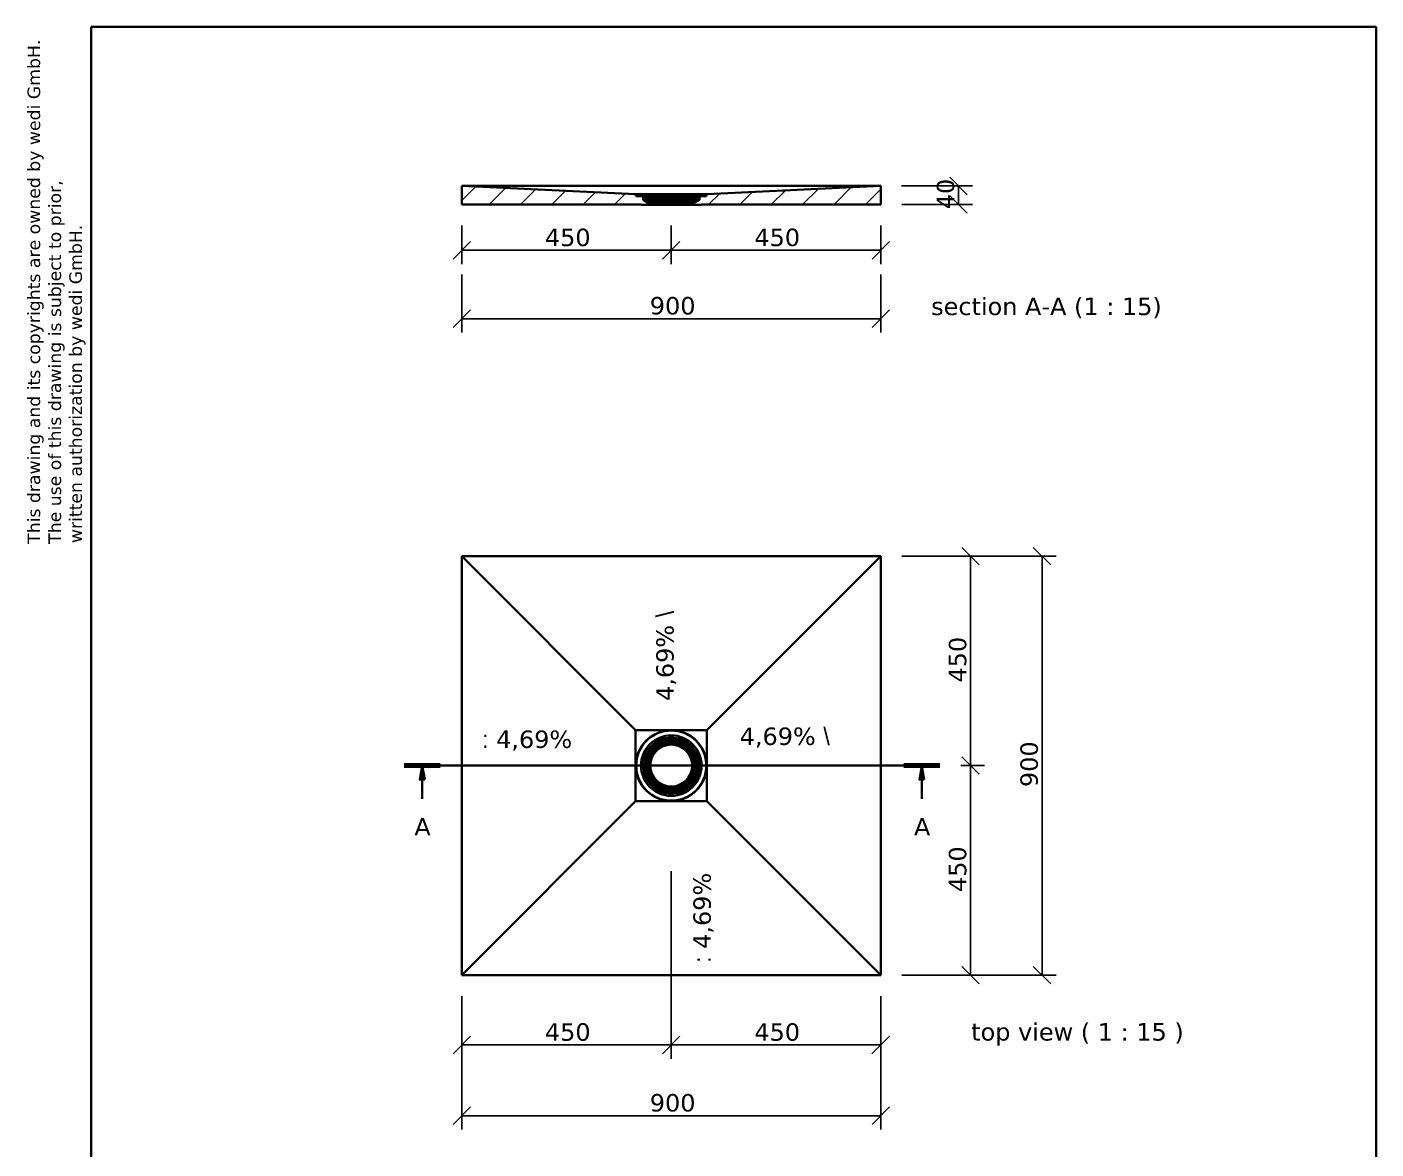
# Model space of a CAD drawing. Header units: millimetres. Extents: x 102 to 3000, y 150 to 4305.
# Drawn here: x 102 to 3000, y 1895 to 4305 of the extents above; entities that cross this region are included whole.
import ezdxf

# ---------------------------------------------------------------- set-up
doc = ezdxf.new("R2010")
doc.units = ezdxf.units.MM
doc.header["$LTSCALE"] = 15
for name, color, linetype, lineweight in [('_Sichtbarkanten', 7, 'Continuous', 35), ('Bemaßung (ISO)', 7, 'Continuous', 25), ('Rahmen (ISO)', 7, 'Continuous', 35), ('Schnittlinie (ISO)', 7, 'Continuous', 35), ('Schraffur (ISO)', 7, 'Continuous', 13), ('Symbol (ISO)', 7, 'Continuous', 25), ('Verdeckt (ISO)', 7, 'Continuous', 35)]:
    doc.layers.add(name, color=color, linetype=linetype, lineweight=lineweight)
doc.styles.add('Bezeichnungstext (DIN)', font='verdana.ttf')
doc.styles.add('Notiztext (DIN)', font='verdana.ttf')
doc.styles.add('Textstil65', font='verdana.ttf')
doc.dimstyles.new('Standard (DIN)', dxfattribs={"dimscale": 15, "dimtxt": 2.5, "dimasz": 2.5, "dimexe": 2, "dimexo": 10, "dimgap": 0.5, "dimtad": 1, "dimdec": 1, "dimrnd": 1e-08, "dimtxsty": 'Notiztext (DIN)', "dimblk": 'OBLIQUE', "dimcen": 0.09, "dimclrd": 256, "dimclre": 256, "dimclrt": 256, "dimadec": 0, "dimazin": 2, "dimtfac": 1, "dimtmove": 0, "dimatfit": 3, "dimfxl": 0, "dimtolj": 1, "dimtzin": 0, "dimlwd": -1, "dimlwe": -1, "dimarcsym": 0})
doc.dimstyles.new('Standard (DIN)-03', dxfattribs={"dimscale": 15, "dimtxt": 2.5, "dimasz": 2.5, "dimexe": 2, "dimexo": 3, "dimgap": 0.5, "dimtad": 1, "dimdec": 1, "dimrnd": 1e-08, "dimtxsty": 'Notiztext (DIN)', "dimblk": 'OBLIQUE', "dimcen": 0.09, "dimclrd": 256, "dimclre": 256, "dimclrt": 256, "dimadec": 0, "dimazin": 2, "dimtfac": 1, "dimtmove": 0, "dimatfit": 3, "dimfxl": 0, "dimtolj": 1, "dimtzin": 0, "dimlwd": -1, "dimlwe": -1, "dimarcsym": 0})

# ---------------------------------------------------------------- blocks, each defined once
blk = doc.blocks.new('Ränder Wedi_hoch')
at = {"layer": 'Rahmen (ISO)'}
for p, q in [((16, 287), (16, 10)), ((16, 287), (200, 287)), ((200, 287), (200, 10)), ((16, 10), (200, 10))]:
    blk.add_line(p, q, dxfattribs=at)
at = {"layer": 'Rahmen (ISO)', "char_height": 1.8, "attachment_point": 7, "rotation": 90, "style": 'Textstil65'}
for s, insert in [('This drawing and its copyrights are owned by wedi GmbH.', (9.2, 213)), ('The use of this drawing is subject to prior,', (12.2, 213)), ('written authorization by wedi GmbH.', (15.19, 213.1)), ('unterliegt dem Urheberrecht. Die Verwendung bedarf in jedem', (12.2, 10.21)), ('Fall der vorherigen, schriftlichen Zustimmung der wedi GmbH.', (15.19, 10.24)), ('Diese Zeichnung / Skizze ist Eigentum der wedi GmbH und ', (9.2, 10.24))]:
    blk.add_mtext(s, dxfattribs=dict(at, insert=insert))
blk = doc.blocks.new('2DTransSchnitt0')
at = {"layer": 'Schnittlinie (ISO)', "linetype": 'Continuous'}
for p, q in [((60.83, 181.24), (137.54, 181.24)), ((63.41, 181.24), (63.06, 179.24)), ((63.41, 179.24), (63.41, 181.24)), ((63.76, 179.24), (63.41, 181.24)), ((134.96, 181.24), (134.61, 179.24)), ((134.96, 179.24), (134.96, 181.24)), ((135.31, 179.24), (134.96, 181.24)), ((63.06, 179.24), (63.76, 179.24)), ((63.41, 176.48), (63.41, 179.24)), ((134.61, 179.24), (135.31, 179.24)), ((134.96, 176.48), (134.96, 179.24))]:
    blk.add_line(p, q, dxfattribs=at)
at = {"layer": 'Schnittlinie (ISO)', "linetype": 'Continuous', "lineweight": 70}
for p, q in [((60.83, 181.24), (65.98, 181.24)), ((132.39, 181.24), (137.54, 181.24))]:
    blk.add_line(p, q, dxfattribs=at)
at = {"layer": 'Schnittlinie (ISO)', "linetype": 'Continuous', "flags": 128}
for points in [[(63.76, 179.24), (63.41, 181.24), (63.06, 179.24), (63.76, 179.24)], [(135.31, 179.24), (134.96, 181.24), (134.61, 179.24), (135.31, 179.24)]]:
    blk.add_lwpolyline(points, dxfattribs=at)
at = {"layer": 'Schnittlinie (ISO)'}
for points in [[(63.76, 179.24), (63.41, 181.24), (63.06, 179.24), (63.76, 179.24)], [(135.31, 179.24), (134.96, 181.24), (134.61, 179.24), (135.31, 179.24)]]:
    blk.add_solid(points, dxfattribs=at)
at = {"layer": 'Schnittlinie (ISO)', "char_height": 2.5, "attachment_point": 7, "style": 'Bezeichnungstext (DIN)'}
for insert in [(62.28, 171.24), (133.83, 171.24)]:
    blk.add_mtext('A', dxfattribs=dict(at, insert=insert))
blk = doc.blocks.new('_Oblique')
at = {"color": 0, "linetype": 'ByBlock', "lineweight": -2}
blk.add_line((-0.5, -0.5), (0.5, 0.5), dxfattribs=at)
blk = doc.blocks.new('*D41')
at = {"layer": 'Bemaßung (ISO)', "transparency": 16777216}
for p, q in [((1036.1, 3878.6), (1036.1, 3795.3)), ((1486.1, 3878.6), (1486.1, 3795.3)), ((1036.1, 3825.3), (1486.1, 3825.3))]:
    blk.add_line(p, q, dxfattribs=at)
at = {"layer": 'Defpoints', "color": 0, "transparency": 16777216}
for p in [(1036.1, 3923.6), (1486.1, 3923.6), (1486.1, 3825.3)]:
    blk.add_point(p, dxfattribs=at)
at = {"layer": 'Bemaßung (ISO)', "transparency": 16777216, "xscale": 37.5, "yscale": 37.5, "zscale": 37.5, "rotation": 180}
blk.add_blockref('_Oblique', (1036.1, 3825.3), dxfattribs=at)
at = {"layer": 'Bemaßung (ISO)', "transparency": 16777216, "xscale": 37.5, "yscale": 37.5, "zscale": 37.5}
blk.add_blockref('_Oblique', (1486.1, 3825.3), dxfattribs=at)
at = {"layer": 'Bemaßung (ISO)', "transparency": 16777216, "insert": (1214.6, 3871.9), "char_height": 37.5, "attachment_point": 1, "style": 'Notiztext (DIN)'}
blk.add_mtext('\\A1;450', dxfattribs=at)
blk = doc.blocks.new('*D42')
at = {"layer": 'Bemaßung (ISO)', "transparency": 16777216}
for p, q in [((1486.1, 3877.9), (1486.1, 3795.3)), ((1936.1, 3878.6), (1936.1, 3795.3)), ((1486.1, 3825.3), (1936.1, 3825.3))]:
    blk.add_line(p, q, dxfattribs=at)
at = {"layer": 'Defpoints', "color": 0, "transparency": 16777216}
for p in [(1486.1, 3922.9), (1936.1, 3923.6), (1936.1, 3825.3)]:
    blk.add_point(p, dxfattribs=at)
at = {"layer": 'Bemaßung (ISO)', "transparency": 16777216, "xscale": 37.5, "yscale": 37.5, "zscale": 37.5, "rotation": 180}
blk.add_blockref('_Oblique', (1486.1, 3825.3), dxfattribs=at)
at = {"layer": 'Bemaßung (ISO)', "transparency": 16777216, "xscale": 37.5, "yscale": 37.5, "zscale": 37.5}
blk.add_blockref('_Oblique', (1936.1, 3825.3), dxfattribs=at)
at = {"layer": 'Bemaßung (ISO)', "transparency": 16777216, "insert": (1664.6, 3871.9), "char_height": 37.5, "attachment_point": 1, "style": 'Notiztext (DIN)'}
blk.add_mtext('\\A1;450', dxfattribs=at)
blk = doc.blocks.new('*D43')
at = {"layer": 'Bemaßung (ISO)', "transparency": 16777216}
for p, q in [((1981, 3963.6), (2132.9, 3963.6)), ((2102.9, 3923.6), (2102.9, 3963.6)), ((1981.1, 3923.6), (2132.9, 3923.6))]:
    blk.add_line(p, q, dxfattribs=at)
at = {"layer": 'Defpoints', "color": 0, "transparency": 16777216}
for p in [(1936, 3963.6), (2102.9, 3963.6), (1936.1, 3923.6)]:
    blk.add_point(p, dxfattribs=at)
at = {"layer": 'Bemaßung (ISO)', "transparency": 16777216, "xscale": 37.5, "yscale": 37.5, "zscale": 37.5}
for p, rotation in [((2102.9, 3963.6), 90), ((2102.9, 3923.6), 270)]:
    blk.add_blockref('_Oblique', p, dxfattribs=dict(at, rotation=rotation))
at = {"layer": 'Bemaßung (ISO)', "transparency": 16777216, "insert": (2056.4, 3913.5), "char_height": 37.5, "attachment_point": 1, "rotation": 90, "style": 'Notiztext (DIN)'}
blk.add_mtext('\\A1;40', dxfattribs=at)
blk = doc.blocks.new('*D44')
at = {"layer": 'Bemaßung (ISO)', "transparency": 16777216}
for p, q in [((1036.1, 2223.6), (1036.1, 1936.7)), ((1936.1, 2223.6), (1936.1, 1936.7)), ((1036.1, 1966.7), (1936.1, 1966.7))]:
    blk.add_line(p, q, dxfattribs=at)
at = {"layer": 'Defpoints', "color": 0, "transparency": 16777216}
for p in [(1036.1, 2268.6), (1936.1, 2268.6), (1936.1, 1966.7)]:
    blk.add_point(p, dxfattribs=at)
at = {"layer": 'Bemaßung (ISO)', "transparency": 16777216, "xscale": 37.5, "yscale": 37.5, "zscale": 37.5, "rotation": 180}
blk.add_blockref('_Oblique', (1036.1, 1966.7), dxfattribs=at)
at = {"layer": 'Bemaßung (ISO)', "transparency": 16777216, "xscale": 37.5, "yscale": 37.5, "zscale": 37.5}
blk.add_blockref('_Oblique', (1936.1, 1966.7), dxfattribs=at)
at = {"layer": 'Bemaßung (ISO)', "transparency": 16777216, "insert": (1440, 2013.2), "char_height": 37.5, "attachment_point": 1, "style": 'Notiztext (DIN)'}
blk.add_mtext('\\A1;900', dxfattribs=at)
blk = doc.blocks.new('*D45')
at = {"layer": 'Bemaßung (ISO)', "transparency": 16777216}
for p, q in [((2108.1, 2718.6), (2158.8, 2718.6)), ((2128.8, 2268.6), (2128.8, 2718.6)), ((1981.1, 2268.6), (2158.8, 2268.6))]:
    blk.add_line(p, q, dxfattribs=at)
at = {"layer": 'Defpoints', "color": 0, "transparency": 16777216}
for p in [(2063.1, 2718.6), (2128.8, 2718.6), (1936.1, 2268.6)]:
    blk.add_point(p, dxfattribs=at)
at = {"layer": 'Bemaßung (ISO)', "transparency": 16777216, "xscale": 37.5, "yscale": 37.5, "zscale": 37.5}
for p, rotation in [((2128.8, 2718.6), 90), ((2128.8, 2268.6), 270)]:
    blk.add_blockref('_Oblique', p, dxfattribs=dict(at, rotation=rotation))
at = {"layer": 'Bemaßung (ISO)', "transparency": 16777216, "insert": (2082.3, 2447), "char_height": 37.5, "attachment_point": 1, "rotation": 90, "style": 'Notiztext (DIN)'}
blk.add_mtext('\\A1;450', dxfattribs=at)
blk = doc.blocks.new('*D46')
at = {"layer": 'Bemaßung (ISO)', "transparency": 16777216}
for p, q in [((1981.1, 3168.6), (2158.8, 3168.6)), ((2128.8, 2718.6), (2128.8, 3168.6)), ((2108.1, 2718.6), (2158.8, 2718.6))]:
    blk.add_line(p, q, dxfattribs=at)
at = {"layer": 'Defpoints', "color": 0, "transparency": 16777216}
for p in [(1936.1, 3168.6), (2128.8, 3168.6), (2063.1, 2718.6)]:
    blk.add_point(p, dxfattribs=at)
at = {"layer": 'Bemaßung (ISO)', "transparency": 16777216, "xscale": 37.5, "yscale": 37.5, "zscale": 37.5}
for p, rotation in [((2128.8, 3168.6), 90), ((2128.8, 2718.6), 270)]:
    blk.add_blockref('_Oblique', p, dxfattribs=dict(at, rotation=rotation))
at = {"layer": 'Bemaßung (ISO)', "transparency": 16777216, "insert": (2082.3, 2897), "char_height": 37.5, "attachment_point": 1, "rotation": 90, "style": 'Notiztext (DIN)'}
blk.add_mtext('\\A1;450', dxfattribs=at)
blk = doc.blocks.new('*D47')
at = {"layer": 'Bemaßung (ISO)', "transparency": 16777216}
for p, q in [((1981.1, 3168.6), (2312.6, 3168.6)), ((2282.6, 3168.6), (2282.6, 2268.6)), ((1981.1, 2268.6), (2312.6, 2268.6))]:
    blk.add_line(p, q, dxfattribs=at)
at = {"layer": 'Defpoints', "color": 0, "transparency": 16777216}
for p in [(1936.1, 3168.6), (1936.1, 2268.6), (2282.6, 2268.6)]:
    blk.add_point(p, dxfattribs=at)
at = {"layer": 'Bemaßung (ISO)', "transparency": 16777216, "xscale": 37.5, "yscale": 37.5, "zscale": 37.5}
for p, rotation in [((2282.6, 3168.6), 90), ((2282.6, 2268.6), 270)]:
    blk.add_blockref('_Oblique', p, dxfattribs=dict(at, rotation=rotation))
at = {"layer": 'Bemaßung (ISO)', "transparency": 16777216, "insert": (2236, 2672.5), "char_height": 37.5, "attachment_point": 1, "rotation": 90, "style": 'Notiztext (DIN)'}
blk.add_mtext('\\A1;900', dxfattribs=at)
blk = doc.blocks.new('*D48')
at = {"layer": 'Bemaßung (ISO)', "transparency": 16777216}
for p, q in [((1486.1, 2492.1), (1486.1, 2088.6)), ((1036.2, 2118.6), (1036.2, 2088.6)), ((1036.2, 2118.6), (1486.1, 2118.6))]:
    blk.add_line(p, q, dxfattribs=at)
at = {"layer": 'Defpoints', "color": 0, "transparency": 16777216}
for p in [(1486.1, 2642.1), (1036.2, 2268.6), (1486.1, 2118.6)]:
    blk.add_point(p, dxfattribs=at)
at = {"layer": 'Bemaßung (ISO)', "transparency": 16777216, "xscale": 37.5, "yscale": 37.5, "zscale": 37.5, "rotation": 180}
blk.add_blockref('_Oblique', (1036.2, 2118.6), dxfattribs=at)
at = {"layer": 'Bemaßung (ISO)', "transparency": 16777216, "xscale": 37.5, "yscale": 37.5, "zscale": 37.5}
blk.add_blockref('_Oblique', (1486.1, 2118.6), dxfattribs=at)
at = {"layer": 'Bemaßung (ISO)', "transparency": 16777216, "insert": (1214.6, 2165.2), "char_height": 37.5, "attachment_point": 1, "style": 'Notiztext (DIN)'}
blk.add_mtext('\\A1;450', dxfattribs=at)
blk = doc.blocks.new('*D49')
at = {"layer": 'Bemaßung (ISO)', "transparency": 16777216}
for p, q in [((1486.1, 2492.1), (1486.1, 2088.6)), ((1936, 2118.6), (1486.1, 2118.6)), ((1936, 2118.6), (1936, 2088.6))]:
    blk.add_line(p, q, dxfattribs=at)
at = {"layer": 'Defpoints', "color": 0, "transparency": 16777216}
for p in [(1486.1, 2642.1), (1936, 2268.6), (1486.1, 2118.6)]:
    blk.add_point(p, dxfattribs=at)
at = {"layer": 'Bemaßung (ISO)', "transparency": 16777216, "xscale": 37.5, "yscale": 37.5, "zscale": 37.5, "rotation": 180}
blk.add_blockref('_Oblique', (1486.1, 2118.6), dxfattribs=at)
at = {"layer": 'Bemaßung (ISO)', "transparency": 16777216, "xscale": 37.5, "yscale": 37.5, "zscale": 37.5}
blk.add_blockref('_Oblique', (1936, 2118.6), dxfattribs=at)
at = {"layer": 'Bemaßung (ISO)', "transparency": 16777216, "insert": (1664.6, 2165.2), "char_height": 37.5, "attachment_point": 1, "style": 'Notiztext (DIN)'}
blk.add_mtext('\\A1;450', dxfattribs=at)
blk = doc.blocks.new('*D50')
at = {"layer": 'Bemaßung (ISO)', "transparency": 16777216}
for p, q in [((1036.1, 3773.6), (1036.1, 3648.5)), ((1936.1, 3773.6), (1936.1, 3648.5)), ((1036.1, 3678.5), (1936.1, 3678.5))]:
    blk.add_line(p, q, dxfattribs=at)
at = {"layer": 'Defpoints', "color": 0, "transparency": 16777216}
for p in [(1036.1, 3923.6), (1936.1, 3923.6), (1936.1, 3678.5)]:
    blk.add_point(p, dxfattribs=at)
at = {"layer": 'Bemaßung (ISO)', "transparency": 16777216, "xscale": 37.5, "yscale": 37.5, "zscale": 37.5, "rotation": 180}
blk.add_blockref('_Oblique', (1036.1, 3678.5), dxfattribs=at)
at = {"layer": 'Bemaßung (ISO)', "transparency": 16777216, "xscale": 37.5, "yscale": 37.5, "zscale": 37.5}
blk.add_blockref('_Oblique', (1936.1, 3678.5), dxfattribs=at)
at = {"layer": 'Bemaßung (ISO)', "transparency": 16777216, "insert": (1440, 3725.1), "char_height": 37.5, "attachment_point": 1, "style": 'Notiztext (DIN)'}
blk.add_mtext('\\A1;900', dxfattribs=at)

msp = doc.modelspace()

# ---------------------------------------------------------------- hatches: boundary and pattern name
at = {"layer": 'Schraffur (ISO)'}
h = msp.add_hatch(dxfattribs=at)
h.set_pattern_fill('ANSI31', color=256, scale=381, style=0)
h.set_pattern_definition([(45, (0, 0), (-33.67596, 33.67596), [])])
h.paths.add_polyline_path([(1531.6, 3924.87), (1533.35, 3924.87), (1533.35, 3927.57), (1546.35, 3935.87), (1546.35, 3943.87), (1561.35, 3943.87), (1561.35, 3944.87), (1544.05, 3944.87), (1543.55, 3944.37), (1543.55, 3939.37), (1541.85, 3939.37), (1541.35, 3938.87), (1541.35, 3937.37), (1537.35, 3934.82), (1537.35, 3932.5), (1535.05, 3931.03), (1535.05, 3932.87), (1532.61, 3931.31), (1531.6, 3929.57)])
h.paths.add_polyline_path([(1438.85, 3924.87), (1440.6, 3924.87), (1440.6, 3929.57), (1439.6, 3931.31), (1437.15, 3932.87), (1437.15, 3931.03), (1434.85, 3932.5), (1434.85, 3934.82), (1430.85, 3937.37), (1430.85, 3938.87), (1430.35, 3939.37), (1428.65, 3939.37), (1428.65, 3944.37), (1428.15, 3944.87), (1410.85, 3944.87), (1410.85, 3943.87), (1425.85, 3943.87), (1425.85, 3935.87), (1438.85, 3927.57)])
h.paths.add_polyline_path([(1438.1, 3926.87), (1425.6, 3933.87), (1425.6, 3941.87), (1410.1, 3941.87), (1410.1, 3946.12), (1409.63, 3946.12), (1036.16, 3963.62), (1036.1, 3962.37), (1036.1, 3923.62), (1421.1, 3923.62), (1421.1, 3922.92), (1441.1, 3922.92), (1441.1, 3923.62), (1438.1, 3923.62)])
h.paths.add_polyline_path([(1546.6, 3933.87), (1534.1, 3926.87), (1534.1, 3923.62), (1531.1, 3923.62), (1531.1, 3922.92), (1551.1, 3922.92), (1551.1, 3923.62), (1936.1, 3923.62), (1936.1, 3962.37), (1936.05, 3963.62), (1562.58, 3946.12), (1562.1, 3946.12), (1562.1, 3941.87), (1546.6, 3941.87)])

# ---------------------------------------------------------------- linework, layer by layer
at = {"layer": '_Sichtbarkanten'}
for p, q in [((1036.16, 3963.62), (1036.1, 3962.37)), ((1036.1, 3962.37), (1036.1, 3923.62)), ((1409.63, 3946.12), (1036.16, 3963.62)), ((1036.16, 3963.62), (1936.05, 3963.62)), ((1410.1, 3946.12), (1409.63, 3946.12)), ((1410.1, 3941.87), (1410.1, 3946.12)), ((1410.1, 3946.12), (1562.1, 3946.12)), ((1425.6, 3941.87), (1410.1, 3941.87)), ((1428.15, 3944.87), (1410.85, 3944.87)), ((1410.85, 3944.87), (1410.85, 3943.87)), ((1410.85, 3943.87), (1425.85, 3943.87)), ((1425.6, 3933.87), (1425.6, 3941.87)), ((1425.85, 3941.87), (1425.6, 3941.87)), ((1425.85, 3943.87), (1425.85, 3935.87)), ((1428.65, 3944.37), (1428.15, 3944.87)), ((1544.05, 3944.87), (1428.15, 3944.87)), ((1428.65, 3939.37), (1428.65, 3944.37)), ((1428.65, 3944.37), (1543.55, 3944.37)), ((1544.05, 3944.87), (1543.55, 3944.37)), ((1543.55, 3944.37), (1543.55, 3939.37)), ((1561.35, 3944.87), (1544.05, 3944.87)), ((1546.35, 3943.87), (1561.35, 3943.87)), ((1546.35, 3935.87), (1546.35, 3943.87)), ((1546.6, 3941.87), (1546.35, 3941.87)), ((1562.1, 3941.87), (1546.6, 3941.87)), ((1546.6, 3941.87), (1546.6, 3933.87)), ((1561.35, 3943.87), (1561.35, 3944.87)), ((1562.58, 3946.12), (1562.1, 3946.12)), ((1562.1, 3946.12), (1562.1, 3941.87)), ((1936.05, 3963.62), (1562.58, 3946.12)), ((1936.1, 3962.37), (1936.05, 3963.62)), ((1936.1, 3923.62), (1936.1, 3962.37)), ((1036.1, 3923.62), (1421.1, 3923.62)), ((1421.1, 3923.62), (1421.1, 3922.92)), ((1421.1, 3922.92), (1441.1, 3922.92)), ((1438.1, 3926.87), (1425.6, 3933.87)), ((1428.99, 3933.87), (1425.6, 3933.87)), ((1425.85, 3935.87), (1438.85, 3927.57)), ((1430.35, 3939.37), (1428.65, 3939.37)), ((1430.85, 3938.87), (1430.35, 3939.37)), ((1541.85, 3939.37), (1430.35, 3939.37)), ((1430.85, 3937.37), (1430.85, 3938.87)), ((1430.85, 3938.87), (1541.35, 3938.87)), ((1434.85, 3934.82), (1430.85, 3937.37)), ((1541.35, 3937.37), (1430.85, 3937.37)), ((1434.85, 3932.5), (1434.85, 3934.82)), ((1537.35, 3934.82), (1434.85, 3934.82)), ((1437.15, 3931.03), (1434.85, 3932.5)), ((1437.15, 3932.5), (1434.85, 3932.5)), ((1439.6, 3931.31), (1437.15, 3932.87)), ((1437.15, 3932.87), (1437.15, 3931.03)), ((1535.05, 3932.87), (1437.15, 3932.87)), ((1438.1, 3923.62), (1438.1, 3926.87)), ((1438.1, 3926.87), (1438.85, 3926.87)), ((1441.1, 3923.62), (1438.1, 3923.62)), ((1438.85, 3927.57), (1438.85, 3924.87)), ((1438.85, 3924.87), (1440.6, 3924.87)), ((1440.6, 3929.57), (1439.6, 3931.31)), ((1532.61, 3931.31), (1439.6, 3931.31)), ((1440.6, 3924.87), (1440.6, 3929.57)), ((1531.6, 3929.57), (1440.6, 3929.57)), ((1531.6, 3924.87), (1440.6, 3924.87)), ((1441.1, 3922.92), (1441.1, 3923.62)), ((1441.1, 3923.62), (1531.1, 3923.62)), ((1531.1, 3922.92), (1441.1, 3922.92)), ((1534.1, 3923.62), (1531.1, 3923.62)), ((1531.1, 3923.62), (1531.1, 3922.92)), ((1531.1, 3922.92), (1551.1, 3922.92)), ((1532.61, 3931.31), (1531.6, 3929.57)), ((1531.6, 3929.57), (1531.6, 3924.87)), ((1531.6, 3924.87), (1533.35, 3924.87)), ((1535.05, 3932.87), (1532.61, 3931.31)), ((1533.35, 3927.57), (1546.35, 3935.87)), ((1533.35, 3924.87), (1533.35, 3927.57)), ((1533.35, 3926.87), (1534.1, 3926.87)), ((1546.6, 3933.87), (1534.1, 3926.87)), ((1534.1, 3926.87), (1534.1, 3923.62)), ((1535.05, 3931.03), (1535.05, 3932.87)), ((1537.35, 3932.5), (1535.05, 3931.03)), ((1537.35, 3932.5), (1535.05, 3932.5)), ((1541.35, 3937.37), (1537.35, 3934.82)), ((1537.35, 3934.82), (1537.35, 3932.5)), ((1541.85, 3939.37), (1541.35, 3938.87)), ((1541.35, 3938.87), (1541.35, 3937.37)), ((1543.55, 3939.37), (1541.85, 3939.37)), ((1546.6, 3933.87), (1543.22, 3933.87)), ((1551.1, 3922.92), (1551.1, 3923.62)), ((1551.1, 3923.62), (1936.1, 3923.62)), ((1036.1, 3168.57), (1936.1, 3168.57)), ((1036.1, 2268.57), (1036.1, 3168.57)), ((1036.1, 3168.57), (1036.16, 3168.51)), ((1036.16, 3168.51), (1936.05, 3168.51)), ((1036.16, 2268.62), (1036.16, 3168.51)), ((1036.16, 3168.51), (1409.63, 2795.04)), ((1936.05, 3168.51), (1562.58, 2795.04)), ((1936.1, 3168.57), (1936.05, 3168.51)), ((1936.05, 3168.51), (1936.05, 2268.62)), ((1936.1, 3168.57), (1936.1, 2268.57)), ((1409.63, 2795.04), (1562.58, 2795.04)), ((1409.63, 2642.09), (1409.63, 2795.04)), ((1562.58, 2795.04), (1562.58, 2642.09)), ((1036.16, 2268.62), (1409.63, 2642.09)), ((1562.58, 2642.09), (1409.63, 2642.09)), ((1936.05, 2268.62), (1562.58, 2642.09)), ((1036.1, 2268.57), (1036.16, 2268.62)), ((1936.1, 2268.57), (1036.1, 2268.57)), ((1936.05, 2268.62), (1036.16, 2268.62)), ((1936.1, 2268.57), (1936.05, 2268.62))]:
    msp.add_line(p, q, dxfattribs=at)
for radius in [76, 75.25, 57.95, 57.45, 55.75, 55.25, 51.25, 48.95, 46.5, 45.5, 45]:
    msp.add_circle((1486.1, 2718.57), radius, dxfattribs=at)
at = {"layer": 'Verdeckt (ISO)'}
for radius in [65, 60.5, 60.25, 48, 47.25]:
    msp.add_circle((1486.1, 2718.57), radius, dxfattribs=at)

# ---------------------------------------------------------------- block references
at = {"xscale": 15, "yscale": 15, "zscale": 15}
msp.add_blockref('Ränder Wedi_hoch', (0, 0), dxfattribs=at)
at = {"layer": 'Schnittlinie (ISO)', "xscale": 15, "yscale": 15, "zscale": 15}
msp.add_blockref('2DTransSchnitt0', (0, 0), dxfattribs=at)

# ---------------------------------------------------------------- texts
at = {"layer": 'Symbol (ISO)', "char_height": 37.5, "attachment_point": 7, "style": 'Bezeichnungstext (DIN)'}
for s, insert in [('section A-A (1 : 15)', (2044.43, 3679.5)), ('top view ( 1 : 15 )', (2130.42, 2117.36))]:
    msp.add_mtext(s, dxfattribs=dict(at, insert=insert))
at = {"layer": 'Symbol (ISO)', "char_height": 37.5, "attachment_point": 1, "rotation": 90, "style": 'Notiztext (DIN)'}
for s, insert, width in [('{4,69% \\fAIGDT|b0|i0;\\H37.3096;\\\\}', (1453.8, 2857.36), 259.9982), ('{\\fAIGDT|b0|i0;\\H37.3096;:\\fVerdana|b0|i0;\\H37.5000; 4,69%}', (1533.6, 2294.77), 262.2671)]:
    msp.add_mtext(s, dxfattribs=dict(at, insert=insert, width=width))
at = {"layer": 'Symbol (ISO)', "char_height": 37.5, "attachment_point": 1, "style": 'Notiztext (DIN)'}
for s, insert, width in [('{\\fAIGDT|b0|i0;\\H37.3096;:\\fVerdana|b0|i0;\\H37.5000; 4,69%}', (1079.65, 2794.02), 262.2671), ('{4,69% \\fAIGDT|b0|i0;\\H37.3096;\\\\}', (1633.05, 2800.41), 259.9982)]:
    msp.add_mtext(s, dxfattribs=dict(at, insert=insert, width=width))

# ---------------------------------------------------------------- dimensions: what is measured, and where the dimension line sits
at = {"layer": 'Bemaßung (ISO)'}
for base, p1, p2, angle, dimstyle, override, picture, middle in [((2102.95, 3963.62), (1936.1, 3923.62), (1936.05, 3963.62), 90, 'Standard (DIN)-03', {"dimdec": 1, "dimtp": 0, "dimtm": 0, "dimtdec": 2, "dimtofl": 1, "dimatfit": 1}, '*D43', (2102.95, 3943.62)), ((1486.1, 3825.33), (1036.1, 3923.62), (1486.1, 3923.62), 180, 'Standard (DIN)-03', {"dimdec": 1, "dimtp": 0, "dimtm": 0, "dimtdec": 2, "dimtofl": 0, "dimatfit": 1}, '*D41', (1261.1, 3825.33)), ((1936.1, 3678.54), (1036.1, 3923.62), (1936.1, 3923.62), 180, 'Standard (DIN)', {"dimdec": 1, "dimtp": 0, "dimtm": 0, "dimtdec": 2, "dimtofl": 0, "dimatfit": 1}, '*D50', (1486.1, 3678.54)), ((1936.1, 3825.33), (1486.1, 3922.92), (1936.1, 3923.62), 180, 'Standard (DIN)-03', {"dimdec": 1, "dimtp": 0, "dimtm": 0, "dimtdec": 2, "dimtofl": 0, "dimatfit": 1}, '*D42', (1711.1, 3825.33)), ((2128.81, 3168.57), (2063.1, 2718.57), (1936.1, 3168.57), 270, 'Standard (DIN)-03', {"dimdec": 1, "dimtp": 0, "dimtm": 0, "dimtdec": 2, "dimtofl": 0, "dimatfit": 1}, '*D46', (2128.81, 2943.57)), ((2282.57, 2268.57), (1936.1, 3168.57), (1936.1, 2268.57), 90, 'Standard (DIN)-03', {"dimdec": 1, "dimtp": 0, "dimtm": 0, "dimtdec": 2, "dimtofl": 0, "dimatfit": 1}, '*D47', (2282.57, 2718.57)), ((2128.81, 2718.57), (1936.1, 2268.57), (2063.1, 2718.57), 270, 'Standard (DIN)-03', {"dimdec": 1, "dimtp": 0, "dimtm": 0, "dimtdec": 2, "dimtofl": 0, "dimatfit": 1}, '*D45', (2128.81, 2493.57)), ((1486.1, 2118.62), (1936.05, 2268.62), (1486.1, 2642.09), 180, 'Standard (DIN)', {"dimdec": 0, "dimtp": 0, "dimtm": 0, "dimtdec": 0, "dimtofl": 0, "dimatfit": 1}, '*D49', (1711.08, 2118.62)), ((1936.1, 1966.65), (1036.1, 2268.57), (1936.1, 2268.57), 180, 'Standard (DIN)-03', {"dimdec": 1, "dimtp": 0, "dimtm": 0, "dimtdec": 2, "dimtofl": 0, "dimatfit": 1}, '*D44', (1486.1, 1966.65))]:
    dim = msp.add_linear_dim(base=base, p1=p1, p2=p2, angle=angle, dimstyle=dimstyle, override=override, dxfattribs=at)
    dim.commit()
    dim.dimension.update_dxf_attribs({"geometry": picture, "text_midpoint": middle, "dimtype": 160})
dim = msp.add_linear_dim(base=(1486.1, 2118.62), p1=(1036.16, 2268.62), p2=(1486.1, 2642.09), dimstyle='Standard (DIN)', override={"dimdec": 0, "dimtp": 0, "dimtm": 0, "dimtdec": 0, "dimtofl": 0, "dimatfit": 1}, dxfattribs=at)
dim.commit()
dim.dimension.update_dxf_attribs({"geometry": '*D48', "text_midpoint": (1261.13, 2118.62), "dimtype": 160})

doc.saveas('drawing.dxf')
